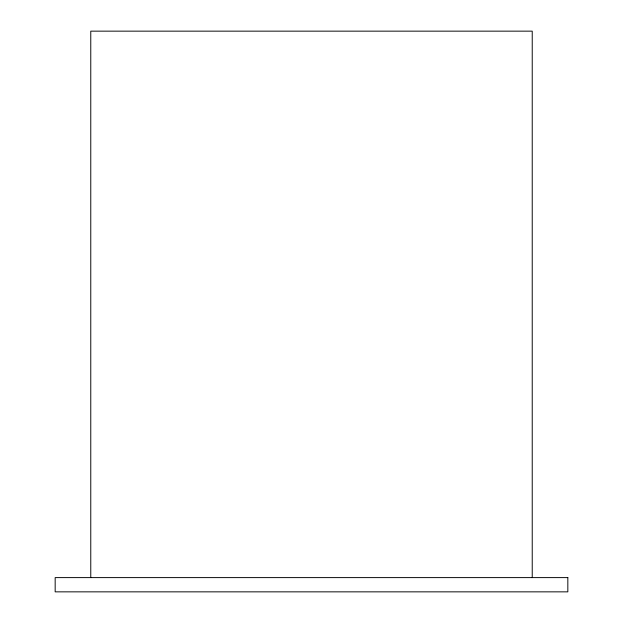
<?xml version="1.0" encoding="UTF-8"?>
<svg xmlns="http://www.w3.org/2000/svg" width="623" height="623" viewBox="0 0 623 623"><rect width="100%" height="100%" fill="white"/><g stroke="black" fill="none" stroke-linecap="round" stroke-linejoin="round"><path stroke-width="0.93" d="M532.229 577.607L532.229 31.15L90.771 31.15L90.771 577.607M567.833 577.607L55.167 577.607L55.167 591.85L567.833 591.85L567.833 577.607"/></g></svg>
